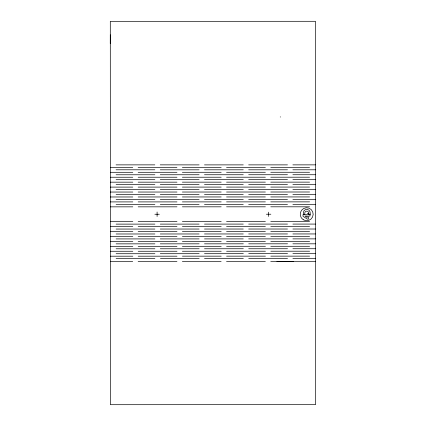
<?xml version="1.0" encoding="UTF-8"?>
<svg xmlns="http://www.w3.org/2000/svg" width="426" height="426" viewBox="0 0 426 426"><rect width="100%" height="100%" fill="white"/><g stroke="black" fill="none" stroke-linecap="round" stroke-linejoin="round"><path stroke-width="0.64" d="M110.275 43.527L110.297 34.804M110.345 201.913L110.382 404.7L315.575 404.652L315.49 21.3L110.297 21.348L110.345 201.913L132.811 201.908M199.144 243.826L160.282 243.853M204.496 243.842L243.321 243.816M199.144 248.763L160.282 248.789M204.496 248.779L243.321 248.752M199.15 253.694L160.282 253.72M204.496 253.71L243.321 253.683M226.6 246.303L265.425 246.276M226.605 251.239L265.43 251.212M248.709 243.832L287.534 243.805M248.709 248.768L287.534 248.741M292.886 243.821L315.538 243.816M116.058 164.873L154.84 164.862M160.224 164.857L199.091 164.889M204.485 164.889L243.267 164.878M248.651 164.873L287.481 164.873M292.875 164.867L315.528 164.862M110.339 167.333L132.768 167.327M138.12 167.327L176.944 167.317M182.371 167.354L221.195 167.343M226.547 167.343L265.371 167.333M270.76 167.333L309.58 167.327M116.053 169.798L154.835 169.793M160.267 169.825L199.086 169.82M204.48 169.814L243.262 169.809M248.656 169.809L287.475 169.798M292.864 169.798L315.522 169.793M110.339 172.306L132.805 172.301M138.157 172.301L176.982 172.29M182.371 172.29L221.195 172.28M226.547 172.28L265.371 172.269M270.76 172.269L309.585 172.258M116.09 174.772L154.878 174.761M160.267 174.761L199.091 174.751M204.48 174.751L243.262 174.745M248.656 174.74L287.475 174.735M292.87 174.729L315.522 174.729M110.339 177.243L132.805 177.237M138.162 177.232L176.982 177.227M182.376 177.227L221.195 177.216M226.547 177.216L265.371 177.205M270.76 177.205L309.585 177.195M116.09 179.708L154.878 179.697M160.267 179.697L199.091 179.687M204.48 179.687L243.267 179.676M248.656 179.676L287.481 179.665M292.87 179.665L315.522 179.66M110.339 182.174L132.811 182.168M138.162 182.168L176.982 182.163M182.376 182.158L221.195 182.152M226.552 182.147L265.371 182.142M270.76 182.142L309.585 182.131M116.096 184.639L154.878 184.634M160.267 184.634L199.091 184.623M204.48 184.623L243.267 184.612M248.656 184.612L287.481 184.602M292.87 184.602L315.522 184.596M110.339 187.11L132.811 187.105M138.162 187.105L176.987 187.094M182.376 187.094L221.2 187.083M226.552 187.083L265.371 187.078M270.766 187.073L309.585 187.067M116.096 189.575L154.878 189.57M160.272 189.565L199.091 189.559M204.485 189.559L243.267 189.549M248.656 189.549L287.481 189.538M292.87 189.538L315.528 189.533M110.345 192.046L132.811 192.041M138.162 192.041L176.987 192.03M182.376 192.03L221.2 192.019M226.552 192.019L265.377 192.009M270.766 192.009L309.585 191.998M116.096 194.512L154.878 194.501M160.272 194.501L199.091 194.49M204.485 194.49L243.267 194.485M248.662 194.48L287.481 194.474M292.87 194.474L315.528 194.469M110.345 196.982L132.811 196.977M138.162 196.972L176.987 196.966M182.376 196.966L221.2 196.956M226.552 196.956L265.377 196.945M270.766 196.945L309.59 196.934M116.096 199.448L154.883 199.437M160.272 199.437L199.096 199.427M204.485 199.427L243.267 199.416M248.662 199.416L287.481 199.411M292.875 199.405L315.528 199.4M138.168 201.908L176.987 201.903M182.381 201.897L221.2 201.892M226.552 201.887L265.377 201.881M270.766 201.881L309.59 201.871M116.096 204.384L154.883 204.374M160.272 204.374L199.096 204.363M204.485 204.363L243.273 204.352M248.662 204.352L287.486 204.342M292.875 204.342L315.528 204.336M110.345 206.85L132.816 206.844M138.168 206.844L176.987 206.834M182.381 206.834L221.2 206.823M226.557 206.823L265.377 206.818M270.771 206.812L309.59 206.807M154.867 214.241L159.324 214.241M266.383 214.219L270.845 214.219M110.35 221.653L132.816 221.653M138.168 221.648L176.992 221.642M182.381 221.637L221.206 221.632M226.557 221.632L265.382 221.621M270.771 221.621L309.595 221.611M116.101 224.124L154.888 224.113M160.277 224.113L199.102 224.103M204.491 224.103L243.273 224.092M248.667 224.092L287.486 224.081M292.88 224.081L315.533 224.076M110.35 226.589L132.816 226.584M138.173 226.584L176.992 226.573M182.387 226.573L221.206 226.568M226.557 226.563L265.382 226.557M270.771 226.552L309.595 226.547M116.101 229.055L154.888 229.05M160.277 229.044L199.102 229.039M204.491 229.039L243.278 229.028M248.667 229.028L287.491 229.018M292.88 229.018L315.533 229.012M110.35 231.526L132.821 231.52M138.173 231.52L176.992 231.51M182.387 231.51L221.206 231.499M226.563 231.499L265.382 231.488M270.776 231.488L309.595 231.483M116.106 233.991L154.888 233.98M160.277 233.98L199.102 233.975M204.491 233.97L243.278 233.965M248.667 233.965L287.491 233.954M292.88 233.954L315.533 233.949M110.35 236.462L132.821 236.457M138.173 236.457L176.998 236.446M182.387 236.446L221.211 236.435M226.563 236.435L265.382 236.425M270.776 236.425L309.595 236.414M116.106 238.927L154.888 238.917M160.282 238.917L199.102 238.906M204.496 238.906L243.278 238.901M248.667 238.895L287.491 238.89M292.88 238.885L315.538 238.88M110.355 241.398L132.821 241.393M138.173 241.388L176.998 241.382M182.387 241.377L221.211 241.372M226.563 241.372L265.387 241.361M270.776 241.361L309.601 241.35M116.106 243.864L154.894 243.853M110.355 246.329L132.821 246.324M138.178 246.324L176.998 246.313M182.387 246.313L221.211 246.308M270.776 246.292L309.601 246.287M116.106 248.795L154.894 248.789M292.886 248.741L315.538 248.736M110.355 251.265L132.821 251.26M138.178 251.26L176.998 251.249M182.392 251.249L221.211 251.239M270.819 251.212L309.606 251.202M116.106 253.731L154.894 253.726M248.715 253.683L287.534 253.678M292.886 253.672L315.538 253.667M182.435 256.164L221.216 256.159M226.605 256.159L265.43 256.148M270.819 256.148L309.606 256.138M110.355 256.202L132.827 256.196M138.178 256.196L177.003 256.186M116.112 258.667L154.894 258.657M160.442 258.641L199.15 258.63M204.501 258.63L243.326 258.619M248.715 258.619L287.534 258.609M292.891 258.609L315.544 258.603M110.355 261.484L132.71 261.479M276.895 261.447L315.677 261.442M138.141 261.516L176.96 261.505M182.355 261.505L221.137 261.5M226.52 261.489L265.35 261.489M270.739 261.489L293.397 261.484M280.233 116.953L280.59 116.958M268.614 212.159L268.614 216.461M157.093 211.999L157.098 216.488M308.504 213.735L307.327 213.735L307.327 214.619L303.024 214.619L303.024 216.291L307.327 219.108L308.504 219.108L308.504 216.041L310.016 216.041L310.016 214.619L308.504 214.619L308.504 213.735M310.24 214.251L308.845 214.251L308.701 212.707A1.981 1.981 0 0 0 304.782 212.92L304.792 214.294L303.376 214.294L303.36 212.611A3.403 3.403 0 0 1 310.075 211.978L310.24 214.251M307.221 216.041L304.963 216.041L307.221 217.51L307.221 216.041M303.264 219.752A6.491 6.491 0 0 0 313.174 214.438A6.491 6.491 0 0 0 303.616 208.511A6.491 6.491 0 0 0 303.264 219.752"/></g></svg>
